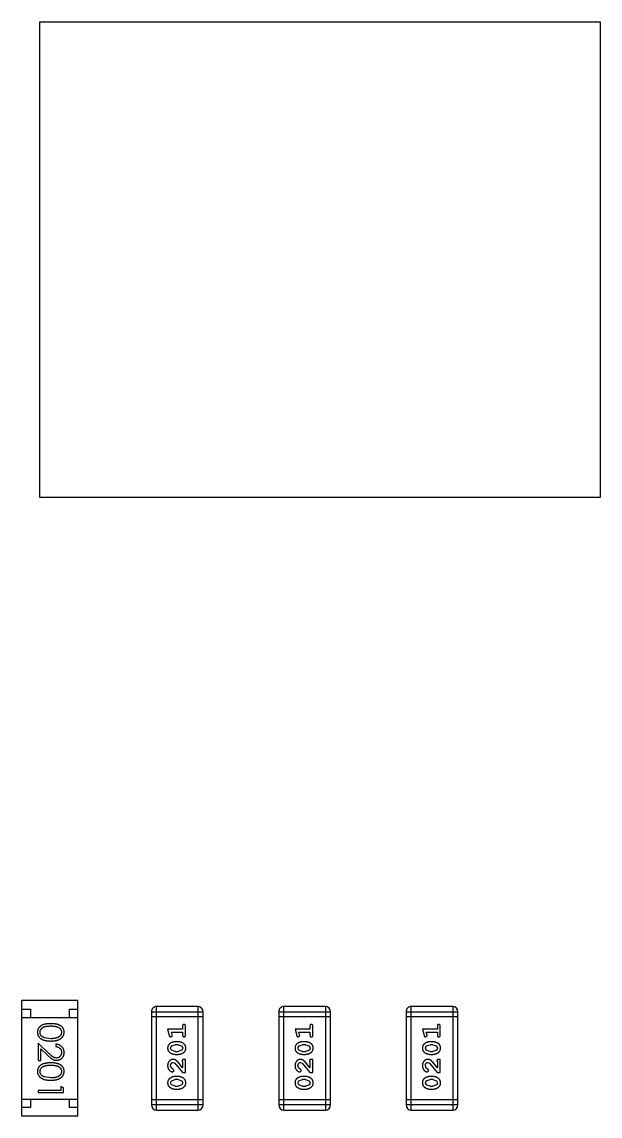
# Model space of a CAD drawing. Header units: inches. Extents: x -13 to 240, y -18 to 126.
# Drawn here: x 206.21 to 209.62, y 36.83 to 43.27 of the extents above; entities that cross this region are included whole.
import ezdxf

# ---------------------------------------------------------------- set-up
doc = ezdxf.new("R2010")
doc.units = ezdxf.units.IN
doc.header["$LTSCALE"] = 1.21
doc.header["$MEASUREMENT"] = 0
doc.layers.get('0').update_dxf_attribs({"linetype": 'CONTINUOUS'})

msp = doc.modelspace()

# ---------------------------------------------------------------- linework, layer by layer
at = {"color": 7, "linetype": 'Continuous'}
for p, q in [((206.3164, 40.4664), (206.3164, 43.2664)), ((206.3164, 43.2664), (209.6164, 43.2664)), ((209.6164, 43.2664), (209.6164, 40.4664)), ((209.6164, 40.4664), (206.3164, 40.4664)), ((206.5415, 37.5064), (206.2115, 37.5064)), ((206.2115, 36.8264), (206.2115, 37.5064)), ((206.5415, 36.8264), (206.5415, 37.5064)), ((206.2115, 37.4564), (206.2615, 37.4564)), ((206.2615, 37.4564), (206.2615, 37.4064)), ((206.4915, 37.4564), (206.5415, 37.4564)), ((206.4915, 37.4064), (206.4915, 37.4564)), ((206.9741, 37.4407), (207.2789, 37.4407)), ((206.9741, 37.4407), (206.9741, 36.8921)), ((207.2484, 37.4712), (207.0046, 37.4712)), ((207.0046, 36.8616), (207.0046, 37.4712)), ((207.2484, 37.4712), (207.2484, 36.8616)), ((207.2789, 36.8921), (207.2789, 37.4407)), ((207.7241, 37.4407), (208.0289, 37.4407)), ((207.7241, 37.4407), (207.7241, 36.8921)), ((207.9984, 37.4712), (207.7546, 37.4712)), ((207.7546, 36.8616), (207.7546, 37.4712)), ((207.9984, 37.4712), (207.9984, 36.8616)), ((208.0289, 36.8921), (208.0289, 37.4407)), ((208.4741, 37.4407), (208.7789, 37.4407)), ((208.4741, 37.4407), (208.4741, 36.8921)), ((208.7484, 37.4712), (208.5046, 37.4712)), ((208.5046, 36.8616), (208.5046, 37.4712)), ((208.7484, 37.4712), (208.7484, 36.8616)), ((208.7789, 36.8921), (208.7789, 37.4407)), ((206.2115, 37.4064), (206.5415, 37.4064)), ((207.2789, 37.4102), (206.9741, 37.4102)), ((207.1579, 37.3552), (207.1579, 37.3379)), ((207.1752, 37.3033), (207.1752, 37.3552)), ((208.0289, 37.4102), (207.7241, 37.4102)), ((207.9079, 37.3552), (207.9079, 37.3379)), ((207.9252, 37.3033), (207.9252, 37.3552)), ((208.7789, 37.4102), (208.4741, 37.4102)), ((208.6579, 37.3552), (208.6579, 37.3379)), ((208.6752, 37.3033), (208.6752, 37.3552)), ((207.1579, 37.3379), (207.0698, 37.3379)), ((207.0698, 37.3379), (207.0797, 37.3013)), ((207.0889, 37.2923), (207.0982, 37.3002)), ((207.093, 37.3206), (207.1579, 37.3206)), ((207.0971, 37.3056), (207.093, 37.3206)), ((207.0982, 37.3002), (207.0971, 37.3056)), ((207.1579, 37.3206), (207.1579, 37.3033)), ((207.9079, 37.3379), (207.8198, 37.3379)), ((207.8198, 37.3379), (207.8297, 37.3013)), ((207.8389, 37.2923), (207.8482, 37.3002)), ((207.843, 37.3206), (207.9079, 37.3206)), ((207.8471, 37.3056), (207.843, 37.3206)), ((207.8482, 37.3002), (207.8471, 37.3056)), ((207.9079, 37.3206), (207.9079, 37.3033)), ((208.6579, 37.3379), (208.5698, 37.3379)), ((208.5698, 37.3379), (208.5797, 37.3013)), ((208.5889, 37.2923), (208.5982, 37.3002)), ((208.593, 37.3206), (208.6579, 37.3206)), ((208.5971, 37.3056), (208.593, 37.3206)), ((208.5982, 37.3002), (208.5971, 37.3056)), ((208.6579, 37.3206), (208.6579, 37.3033)), ((206.3068, 37.255), (206.3068, 37.1531)), ((206.3689, 37.1968), (206.3068, 37.255)), ((206.3818, 37.2819), (206.3441, 37.2876)), ((206.4106, 37.2492), (206.4106, 37.2358)), ((207.0872, 37.2269), (207.0924, 37.2391)), ((207.093, 37.2146), (207.0872, 37.2269)), ((207.0924, 37.2391), (207.1147, 37.2466)), ((207.1322, 37.2639), (207.1145, 37.2639)), ((207.1319, 37.2466), (207.1147, 37.2466)), ((207.1319, 37.2466), (207.1537, 37.2394)), ((207.1537, 37.2394), (207.1595, 37.2271)), ((207.1595, 37.2271), (207.1542, 37.215)), ((207.8372, 37.2269), (207.8424, 37.2391)), ((207.843, 37.2146), (207.8372, 37.2269)), ((207.8424, 37.2391), (207.8647, 37.2466)), ((207.8822, 37.2639), (207.8645, 37.2639)), ((207.8819, 37.2466), (207.8647, 37.2466)), ((207.8819, 37.2466), (207.9037, 37.2394)), ((207.9037, 37.2394), (207.9095, 37.2271)), ((207.9095, 37.2271), (207.9042, 37.215)), ((208.5872, 37.2269), (208.5924, 37.2391)), ((208.593, 37.2146), (208.5872, 37.2269)), ((208.5924, 37.2391), (208.6147, 37.2466)), ((208.6322, 37.2639), (208.6145, 37.2639)), ((208.6319, 37.2466), (208.6147, 37.2466)), ((208.6319, 37.2466), (208.6537, 37.2394)), ((208.6537, 37.2394), (208.6595, 37.2271)), ((208.6595, 37.2271), (208.6542, 37.215)), ((206.3222, 37.1531), (206.3222, 37.2229)), ((206.3222, 37.2229), (206.3622, 37.1853)), ((207.1147, 37.2073), (207.093, 37.2146)), ((207.1145, 37.19), (207.1322, 37.19)), ((207.1147, 37.2073), (207.1319, 37.2073)), ((207.1542, 37.215), (207.1319, 37.2073)), ((207.1752, 37.1601), (207.1674, 37.1601)), ((207.1752, 37.083), (207.1752, 37.1601)), ((207.8647, 37.2073), (207.843, 37.2146)), ((207.8645, 37.19), (207.8822, 37.19)), ((207.8647, 37.2073), (207.8819, 37.2073)), ((207.9042, 37.215), (207.8819, 37.2073)), ((207.9252, 37.1601), (207.9174, 37.1601)), ((207.9252, 37.083), (207.9252, 37.1601)), ((208.6147, 37.2073), (208.593, 37.2146)), ((208.6145, 37.19), (208.6322, 37.19)), ((208.6147, 37.2073), (208.6319, 37.2073)), ((208.6542, 37.215), (208.6319, 37.2073)), ((208.6752, 37.1601), (208.6674, 37.1601)), ((208.6752, 37.083), (208.6752, 37.1601)), ((206.3068, 37.1531), (206.3222, 37.1531)), ((207.0925, 37.1084), (207.0872, 37.1233)), ((207.101, 37.1035), (207.0925, 37.1084)), ((207.0992, 37.0862), (207.1076, 37.095)), ((207.1076, 37.095), (207.101, 37.1035)), ((207.1017, 37.1428), (207.1114, 37.138)), ((207.1114, 37.138), (207.1564, 37.083)), ((207.1579, 37.1098), (207.1309, 37.1434)), ((207.1548, 37.1515), (207.1579, 37.146)), ((207.1579, 37.146), (207.1579, 37.1098)), ((207.8425, 37.1084), (207.8372, 37.1233)), ((207.851, 37.1035), (207.8425, 37.1084)), ((207.8492, 37.0862), (207.8576, 37.095)), ((207.8576, 37.095), (207.851, 37.1035)), ((207.8517, 37.1428), (207.8614, 37.138)), ((207.8614, 37.138), (207.9064, 37.083)), ((207.9079, 37.1098), (207.8809, 37.1434)), ((207.9048, 37.1515), (207.9079, 37.146)), ((207.9079, 37.146), (207.9079, 37.1098)), ((208.5925, 37.1084), (208.5872, 37.1233)), ((208.601, 37.1035), (208.5925, 37.1084)), ((208.5992, 37.0862), (208.6076, 37.095)), ((208.6076, 37.095), (208.601, 37.1035)), ((208.6017, 37.1428), (208.6114, 37.138)), ((208.6114, 37.138), (208.6564, 37.083)), ((208.6579, 37.1098), (208.6309, 37.1434)), ((208.6548, 37.1515), (208.6579, 37.146)), ((208.6579, 37.146), (208.6579, 37.1098)), ((206.3818, 37.0511), (206.3441, 37.0568)), ((207.0872, 37.0224), (207.0924, 37.0346)), ((207.0924, 37.0346), (207.1147, 37.0421)), ((207.1322, 37.0594), (207.1145, 37.0594)), ((207.1319, 37.0421), (207.1147, 37.0421)), ((207.1319, 37.0421), (207.1537, 37.0349)), ((207.1537, 37.0349), (207.1595, 37.0226)), ((207.1564, 37.083), (207.1752, 37.083)), ((207.8372, 37.0224), (207.8424, 37.0346)), ((207.8424, 37.0346), (207.8647, 37.0421)), ((207.8822, 37.0594), (207.8645, 37.0594)), ((207.8819, 37.0421), (207.8647, 37.0421)), ((207.8819, 37.0421), (207.9037, 37.0349)), ((207.9037, 37.0349), (207.9095, 37.0226)), ((207.9064, 37.083), (207.9252, 37.083)), ((208.5872, 37.0224), (208.5924, 37.0346)), ((208.5924, 37.0346), (208.6147, 37.0421)), ((208.6322, 37.0594), (208.6145, 37.0594)), ((208.6319, 37.0421), (208.6147, 37.0421)), ((208.6319, 37.0421), (208.6537, 37.0349)), ((208.6537, 37.0349), (208.6595, 37.0226)), ((208.6564, 37.083), (208.6752, 37.083)), ((206.4414, 36.9781), (206.3068, 36.9781)), ((206.3068, 36.9781), (206.3068, 36.9646)), ((206.4414, 37.0011), (206.4414, 36.9781)), ((206.4568, 36.9923), (206.4414, 37.0011)), ((206.4568, 36.9646), (206.4568, 36.9923)), ((207.093, 37.0101), (207.0872, 37.0224)), ((207.1147, 37.0028), (207.093, 37.0101)), ((207.1145, 36.9855), (207.1322, 36.9855)), ((207.1147, 37.0028), (207.1319, 37.0028)), ((207.1542, 37.0104), (207.1319, 37.0028)), ((207.1595, 37.0226), (207.1542, 37.0104)), ((207.843, 37.0101), (207.8372, 37.0224)), ((207.8647, 37.0028), (207.843, 37.0101)), ((207.8645, 36.9855), (207.8822, 36.9855)), ((207.8647, 37.0028), (207.8819, 37.0028)), ((207.9042, 37.0104), (207.8819, 37.0028)), ((207.9095, 37.0226), (207.9042, 37.0104)), ((208.593, 37.0101), (208.5872, 37.0224)), ((208.6147, 37.0028), (208.593, 37.0101)), ((208.6145, 36.9855), (208.6322, 36.9855)), ((208.6147, 37.0028), (208.6319, 37.0028)), ((208.6542, 37.0104), (208.6319, 37.0028)), ((208.6595, 37.0226), (208.6542, 37.0104)), ((206.2115, 36.9264), (206.5415, 36.9264)), ((206.2615, 36.9264), (206.2615, 36.8764)), ((206.3068, 36.9646), (206.4568, 36.9646)), ((206.4915, 36.8764), (206.4915, 36.9264)), ((207.2789, 36.9226), (206.9741, 36.9226)), ((208.0289, 36.9226), (207.7241, 36.9226)), ((208.7789, 36.9226), (208.4741, 36.9226)), ((206.2615, 36.8764), (206.2115, 36.8764)), ((206.5415, 36.8764), (206.4915, 36.8764)), ((207.2789, 36.8921), (206.9741, 36.8921)), ((207.0046, 36.8616), (207.2484, 36.8616)), ((208.0289, 36.8921), (207.7241, 36.8921)), ((207.7546, 36.8616), (207.9984, 36.8616)), ((208.7789, 36.8921), (208.4741, 36.8921)), ((208.5046, 36.8616), (208.7484, 36.8616)), ((206.5415, 36.8264), (206.2115, 36.8264))]:
    msp.add_line(p, q, dxfattribs=at)
for centre, start, end in [((207.0046, 37.4407), 90.00001, 180.00001), ((207.2484, 37.4407), 0.00001, 90.00001), ((207.7546, 37.4407), 90.00001, 180.00001), ((207.9984, 37.4407), 0.00001, 90.00001), ((208.5046, 37.4407), 90.00001, 180.00001), ((208.7484, 37.4407), 0.00001, 90.00001), ((207.0046, 36.8921), 180.00001, 270.00001), ((207.2484, 36.8921), 270.00001, 0.00001), ((207.7546, 36.8921), 180.00001, 270.00001), ((207.9984, 36.8921), 270.00001, 0.00001), ((208.5046, 36.8921), 180.00001, 270.00001), ((208.7484, 36.8921), 270.00001, 0.00001)]:
    msp.add_arc(centre, 0.0305, start, end, dxfattribs=at)
for points, knots in [([(206.3817, 37.3704), (206.3793, 37.3704), (206.3747, 37.3703), (206.3679, 37.37), (206.3616, 37.3695), (206.3556, 37.3688), (206.3501, 37.3679), (206.345, 37.3669), (206.3402, 37.3655), (206.3359, 37.364), (206.3319, 37.3623), (206.3282, 37.3605), (206.3247, 37.3584), (206.3215, 37.3563), (206.3185, 37.354), (206.3158, 37.3515), (206.3134, 37.3488), (206.3112, 37.346), (206.3093, 37.3431), (206.3076, 37.3401), (206.3061, 37.337), (206.305, 37.3338), (206.3041, 37.3305), (206.3034, 37.3272), (206.303, 37.3237), (206.303, 37.3214), (206.3029, 37.3202)], [0, 0, 0, 0, 0.068113, 0.132564, 0.193427, 0.250218, 0.303569, 0.353576, 0.400235, 0.443586, 0.484619, 0.524292, 0.56238, 0.599049, 0.63494, 0.669782, 0.704009, 0.737842, 0.771098, 0.803896, 0.836415, 0.868639, 0.900715, 0.933378, 0.966213, 1, 1, 1, 1]), ([(206.3183, 37.3198), (206.3184, 37.3214), (206.3186, 37.3247), (206.3199, 37.3296), (206.322, 37.3343), (206.3243, 37.3381), (206.3266, 37.341), (206.3286, 37.343), (206.3307, 37.3449), (206.333, 37.3467), (206.3355, 37.3483), (206.3382, 37.3498), (206.3411, 37.3511), (206.3443, 37.3524), (206.3477, 37.3535), (206.3514, 37.3544), (206.3556, 37.3551), (206.3601, 37.3558), (206.365, 37.3563), (206.3703, 37.3566), (206.3759, 37.3569), (206.3798, 37.3569), (206.3818, 37.3569)], [0, 0, 0, 0, 0.060034, 0.120278, 0.182348, 0.247919, 0.281641, 0.315701, 0.350322, 0.385703, 0.421819, 0.459196, 0.497866, 0.538301, 0.58121, 0.628183, 0.679403, 0.734699, 0.794074, 0.858416, 0.927049, 1, 1, 1, 1]), ([(206.4606, 37.3202), (206.4606, 37.3214), (206.4606, 37.3237), (206.4602, 37.3272), (206.4595, 37.3306), (206.4586, 37.3338), (206.4574, 37.3371), (206.4559, 37.3402), (206.4542, 37.3432), (206.4523, 37.3462), (206.4501, 37.349), (206.4476, 37.3516), (206.4449, 37.3541), (206.4419, 37.3564), (206.4387, 37.3586), (206.4353, 37.3606), (206.4316, 37.3624), (206.4276, 37.3641), (206.4233, 37.3656), (206.4186, 37.3669), (206.4135, 37.368), (206.408, 37.3688), (206.402, 37.3695), (206.3956, 37.37), (206.3888, 37.3703), (206.3841, 37.3704), (206.3817, 37.3704)], [0, 0, 0, 0, 0.033742, 0.066533, 0.099153, 0.13154, 0.164087, 0.196563, 0.229707, 0.263315, 0.297504, 0.331686, 0.366482, 0.4021, 0.438958, 0.476748, 0.515985, 0.556589, 0.599519, 0.645765, 0.695487, 0.748721, 0.805687, 0.866754, 0.931405, 1, 1, 1, 1]), ([(206.3818, 37.3569), (206.3838, 37.3569), (206.3877, 37.3569), (206.3934, 37.3566), (206.3987, 37.3563), (206.4036, 37.3558), (206.4081, 37.3552), (206.4122, 37.3543), (206.416, 37.3534), (206.4194, 37.3523), (206.4225, 37.3511), (206.4254, 37.3497), (206.4281, 37.3482), (206.4306, 37.3466), (206.4329, 37.3449), (206.4351, 37.343), (206.437, 37.341), (206.4393, 37.3381), (206.4416, 37.3344), (206.4438, 37.3297), (206.445, 37.3248), (206.4452, 37.3214), (206.4453, 37.3198)], [0, 0, 0, 0, 0.073302, 0.142286, 0.206253, 0.266017, 0.321612, 0.372532, 0.419497, 0.462398, 0.502825, 0.541489, 0.579034, 0.615143, 0.650298, 0.684912, 0.718701, 0.752189, 0.817245, 0.879117, 0.939613, 1, 1, 1, 1]), ([(207.1666, 37.3662), (207.166, 37.3662), (207.1648, 37.3661), (207.1631, 37.3656), (207.1616, 37.3648), (207.1603, 37.3636), (207.1592, 37.362), (207.1585, 37.3601), (207.158, 37.3578), (207.158, 37.3561), (207.1579, 37.3552)], [0, 0, 0, 0, 0.11517, 0.223509, 0.328254, 0.438012, 0.553651, 0.682263, 0.830856, 1, 1, 1, 1]), ([(207.1752, 37.3552), (207.1752, 37.3561), (207.1752, 37.3578), (207.1747, 37.3601), (207.174, 37.3621), (207.1729, 37.3636), (207.1716, 37.3648), (207.1701, 37.3656), (207.1684, 37.3661), (207.1672, 37.3662), (207.1666, 37.3662)], [0, 0, 0, 0, 0.169012, 0.317488, 0.445429, 0.560977, 0.67065, 0.776666, 0.88492, 1, 1, 1, 1]), ([(207.9166, 37.3662), (207.916, 37.3662), (207.9148, 37.3661), (207.9131, 37.3656), (207.9116, 37.3648), (207.9103, 37.3636), (207.9092, 37.362), (207.9085, 37.3601), (207.908, 37.3578), (207.908, 37.3561), (207.9079, 37.3552)], [0, 0, 0, 0, 0.11517, 0.223509, 0.328254, 0.438012, 0.553651, 0.682263, 0.830856, 1, 1, 1, 1]), ([(207.9252, 37.3552), (207.9252, 37.3561), (207.9252, 37.3578), (207.9247, 37.3601), (207.924, 37.3621), (207.9229, 37.3636), (207.9216, 37.3648), (207.9201, 37.3656), (207.9184, 37.3661), (207.9172, 37.3662), (207.9166, 37.3662)], [0, 0, 0, 0, 0.169012, 0.317488, 0.445429, 0.560977, 0.67065, 0.776666, 0.88492, 1, 1, 1, 1]), ([(208.6666, 37.3662), (208.666, 37.3662), (208.6648, 37.3661), (208.6631, 37.3656), (208.6616, 37.3648), (208.6603, 37.3636), (208.6592, 37.362), (208.6585, 37.3601), (208.658, 37.3578), (208.658, 37.3561), (208.6579, 37.3552)], [0, 0, 0, 0, 0.11517, 0.223509, 0.328254, 0.438012, 0.553651, 0.682263, 0.830856, 1, 1, 1, 1]), ([(208.6752, 37.3552), (208.6752, 37.3561), (208.6752, 37.3578), (208.6747, 37.3601), (208.674, 37.3621), (208.6729, 37.3636), (208.6716, 37.3648), (208.6701, 37.3656), (208.6684, 37.3661), (208.6672, 37.3662), (208.6666, 37.3662)], [0, 0, 0, 0, 0.169012, 0.317488, 0.445429, 0.560977, 0.67065, 0.776666, 0.88492, 1, 1, 1, 1]), ([(206.3029, 37.3202), (206.303, 37.319), (206.303, 37.3167), (206.3035, 37.3131), (206.3041, 37.3097), (206.305, 37.3064), (206.3063, 37.3031), (206.3077, 37.2999), (206.3094, 37.2968), (206.3114, 37.2938), (206.3137, 37.2909), (206.3162, 37.2882), (206.319, 37.2856), (206.322, 37.2832), (206.3253, 37.2809), (206.3289, 37.2788), (206.3327, 37.2769), (206.3368, 37.2751), (206.3412, 37.2735), (206.3459, 37.2722), (206.351, 37.271), (206.3564, 37.2701), (206.3623, 37.2694), (206.3684, 37.2688), (206.375, 37.2685), (206.3794, 37.2685), (206.3817, 37.2684)], [0, 0, 0, 0, 0.033824, 0.067298, 0.10028, 0.133019, 0.165736, 0.198792, 0.232372, 0.266409, 0.301016, 0.336196, 0.371972, 0.408574, 0.446394, 0.485225, 0.525372, 0.567224, 0.611081, 0.65775, 0.70702, 0.759235, 0.814484, 0.873227, 0.934937, 1, 1, 1, 1]), ([(206.3441, 37.2876), (206.343, 37.288), (206.341, 37.2887), (206.3381, 37.2901), (206.3353, 37.2915), (206.3328, 37.2931), (206.3305, 37.2949), (206.3284, 37.2967), (206.3264, 37.2987), (206.3242, 37.3015), (206.3218, 37.3052), (206.3199, 37.3099), (206.3185, 37.3148), (206.3184, 37.3181), (206.3183, 37.3198)], [0, 0, 0, 0, 0.075949, 0.148549, 0.218996, 0.286119, 0.351826, 0.416074, 0.478265, 0.540325, 0.660405, 0.774606, 0.887187, 1, 1, 1, 1]), ([(206.3817, 37.2684), (206.384, 37.2685), (206.3885, 37.2685), (206.3951, 37.2688), (206.4013, 37.2694), (206.4071, 37.2701), (206.4126, 37.2711), (206.4177, 37.2722), (206.4225, 37.2736), (206.4269, 37.2752), (206.431, 37.2771), (206.4348, 37.279), (206.4384, 37.2811), (206.4417, 37.2833), (206.4447, 37.2857), (206.4475, 37.2883), (206.45, 37.291), (206.4522, 37.2939), (206.4542, 37.2969), (206.4559, 37.3), (206.4574, 37.3031), (206.4586, 37.3064), (206.4595, 37.3097), (206.4602, 37.3131), (206.4606, 37.3167), (206.4606, 37.319), (206.4606, 37.3202)], [0, 0, 0, 0, 0.065278, 0.127205, 0.186168, 0.241675, 0.294115, 0.343609, 0.390387, 0.434463, 0.476646, 0.517002, 0.555936, 0.593716, 0.630057, 0.665601, 0.700745, 0.734917, 0.768681, 0.802087, 0.834849, 0.867433, 0.900138, 0.932806, 0.966212, 1, 1, 1, 1]), ([(206.4453, 37.3198), (206.4452, 37.3181), (206.445, 37.3148), (206.4438, 37.31), (206.4416, 37.3053), (206.4393, 37.3016), (206.437, 37.2987), (206.435, 37.2967), (206.4328, 37.2947), (206.4303, 37.2929), (206.4276, 37.2912), (206.4246, 37.2897), (206.4214, 37.2882), (206.418, 37.2869), (206.4143, 37.2857), (206.4104, 37.2847), (206.4063, 37.2839), (206.4019, 37.2831), (206.3972, 37.2826), (206.3923, 37.2822), (206.3871, 37.282), (206.3836, 37.2819), (206.3818, 37.2819)], [0, 0, 0, 0, 0.059689, 0.119507, 0.181075, 0.246162, 0.279894, 0.314468, 0.350403, 0.387474, 0.426147, 0.466624, 0.508745, 0.553328, 0.600058, 0.649177, 0.700552, 0.754894, 0.811825, 0.871514, 0.934319, 1, 1, 1, 1]), ([(207.0797, 37.3013), (207.08, 37.3005), (207.0805, 37.2989), (207.0813, 37.2968), (207.0822, 37.2952), (207.0832, 37.294), (207.0844, 37.2932), (207.0858, 37.2927), (207.0873, 37.2923), (207.0883, 37.2923), (207.0889, 37.2923)], [0, 0, 0, 0, 0.187321, 0.344927, 0.475328, 0.579604, 0.674244, 0.773631, 0.882025, 1, 1, 1, 1]), ([(207.1579, 37.3033), (207.158, 37.3024), (207.158, 37.3007), (207.1585, 37.2984), (207.1592, 37.2964), (207.1603, 37.2948), (207.1616, 37.2937), (207.1631, 37.2929), (207.1648, 37.2924), (207.166, 37.2923), (207.1666, 37.2923)], [0, 0, 0, 0, 0.169102, 0.317658, 0.446239, 0.563118, 0.671828, 0.776546, 0.884858, 1, 1, 1, 1]), ([(207.1666, 37.2923), (207.1672, 37.2923), (207.1684, 37.2924), (207.1701, 37.2929), (207.1716, 37.2937), (207.1729, 37.2948), (207.174, 37.2964), (207.1747, 37.2984), (207.1752, 37.3007), (207.1752, 37.3024), (207.1752, 37.3033)], [0, 0, 0, 0, 0.115051, 0.223278, 0.329269, 0.437893, 0.554681, 0.682591, 0.83103, 1, 1, 1, 1]), ([(207.8297, 37.3013), (207.83, 37.3005), (207.8305, 37.2989), (207.8313, 37.2968), (207.8322, 37.2952), (207.8332, 37.294), (207.8344, 37.2932), (207.8358, 37.2927), (207.8373, 37.2923), (207.8383, 37.2923), (207.8389, 37.2923)], [0, 0, 0, 0, 0.187321, 0.344927, 0.475328, 0.579604, 0.674244, 0.773631, 0.882025, 1, 1, 1, 1]), ([(207.9079, 37.3033), (207.908, 37.3024), (207.908, 37.3007), (207.9085, 37.2984), (207.9092, 37.2964), (207.9103, 37.2948), (207.9116, 37.2937), (207.9131, 37.2929), (207.9148, 37.2924), (207.916, 37.2923), (207.9166, 37.2923)], [0, 0, 0, 0, 0.169102, 0.317658, 0.446239, 0.563118, 0.671828, 0.776546, 0.884858, 1, 1, 1, 1]), ([(207.9166, 37.2923), (207.9172, 37.2923), (207.9184, 37.2924), (207.9201, 37.2929), (207.9216, 37.2937), (207.9229, 37.2948), (207.924, 37.2964), (207.9247, 37.2984), (207.9252, 37.3007), (207.9252, 37.3024), (207.9252, 37.3033)], [0, 0, 0, 0, 0.115051, 0.223278, 0.329269, 0.437893, 0.554681, 0.682591, 0.83103, 1, 1, 1, 1]), ([(208.5797, 37.3013), (208.58, 37.3005), (208.5805, 37.2989), (208.5813, 37.2968), (208.5822, 37.2952), (208.5832, 37.294), (208.5844, 37.2932), (208.5858, 37.2927), (208.5873, 37.2923), (208.5883, 37.2923), (208.5889, 37.2923)], [0, 0, 0, 0, 0.187321, 0.344927, 0.475328, 0.579604, 0.674244, 0.773631, 0.882025, 1, 1, 1, 1]), ([(208.6579, 37.3033), (208.658, 37.3024), (208.658, 37.3007), (208.6585, 37.2984), (208.6592, 37.2964), (208.6603, 37.2948), (208.6616, 37.2937), (208.6631, 37.2929), (208.6648, 37.2924), (208.666, 37.2923), (208.6666, 37.2923)], [0, 0, 0, 0, 0.169102, 0.317658, 0.446239, 0.563118, 0.671828, 0.776546, 0.884858, 1, 1, 1, 1]), ([(208.6666, 37.2923), (208.6672, 37.2923), (208.6684, 37.2924), (208.6701, 37.2929), (208.6716, 37.2937), (208.6729, 37.2948), (208.674, 37.2964), (208.6747, 37.2984), (208.6752, 37.3007), (208.6752, 37.3024), (208.6752, 37.3033)], [0, 0, 0, 0, 0.115051, 0.223278, 0.329269, 0.437893, 0.554681, 0.682591, 0.83103, 1, 1, 1, 1]), ([(206.4606, 37.2003), (206.4606, 37.202), (206.4605, 37.2053), (206.4599, 37.2101), (206.4587, 37.2147), (206.4572, 37.2192), (206.4552, 37.2234), (206.4528, 37.2274), (206.4499, 37.2312), (206.4466, 37.2348), (206.443, 37.238), (206.4391, 37.2409), (206.435, 37.2433), (206.4306, 37.2454), (206.4259, 37.247), (206.421, 37.2482), (206.4159, 37.249), (206.4124, 37.2491), (206.4106, 37.2492)], [0, 0, 0, 0, 0.06445, 0.126725, 0.187421, 0.247417, 0.306749, 0.366595, 0.427749, 0.490235, 0.553031, 0.614805, 0.676505, 0.738096, 0.801021, 0.864897, 0.931209, 1, 1, 1, 1]), ([(206.4106, 37.2358), (206.412, 37.2356), (206.4146, 37.2354), (206.4184, 37.2346), (206.4219, 37.2337), (206.4252, 37.2325), (206.4283, 37.2309), (206.4312, 37.2292), (206.4338, 37.2272), (206.4362, 37.2249), (206.4383, 37.2225), (206.4402, 37.2199), (206.4418, 37.2171), (206.443, 37.2142), (206.444, 37.2111), (206.4447, 37.2078), (206.4452, 37.2045), (206.4452, 37.2022), (206.4453, 37.201)], [0, 0, 0, 0, 0.073648, 0.143686, 0.210962, 0.275557, 0.338064, 0.399311, 0.4594, 0.51934, 0.579024, 0.637809, 0.695959, 0.754122, 0.813113, 0.873453, 0.935561, 1, 1, 1, 1]), ([(207.1145, 37.2639), (207.1134, 37.2639), (207.1112, 37.2639), (207.1081, 37.2636), (207.1049, 37.2631), (207.1018, 37.2624), (207.0988, 37.2615), (207.0958, 37.2604), (207.0928, 37.2591), (207.0899, 37.2576), (207.0872, 37.256), (207.0846, 37.2543), (207.0823, 37.2527), (207.0802, 37.251), (207.0783, 37.2493), (207.0767, 37.2476), (207.0753, 37.2459), (207.0737, 37.2435), (207.0721, 37.2403), (207.0708, 37.2361), (207.07, 37.2316), (207.0699, 37.2284), (207.0698, 37.2268)], [0, 0, 0, 0, 0.049855, 0.099516, 0.148482, 0.19758, 0.246804, 0.296268, 0.346517, 0.397047, 0.446826, 0.49336, 0.537801, 0.579207, 0.617974, 0.654833, 0.689171, 0.722088, 0.786392, 0.853518, 0.924186, 1, 1, 1, 1]), ([(207.0698, 37.2268), (207.0699, 37.2254), (207.07, 37.2226), (207.0707, 37.2185), (207.0718, 37.2146), (207.0734, 37.2111), (207.0754, 37.2078), (207.078, 37.2047), (207.0809, 37.2019), (207.0843, 37.1995), (207.0879, 37.1973), (207.0916, 37.1953), (207.0953, 37.1937), (207.0991, 37.1924), (207.1028, 37.1913), (207.1067, 37.1906), (207.1106, 37.1901), (207.1132, 37.19), (207.1145, 37.19)], [0, 0, 0, 0, 0.06692, 0.130834, 0.19258, 0.252759, 0.312631, 0.373411, 0.436359, 0.501894, 0.568244, 0.632472, 0.69556, 0.757163, 0.818592, 0.878885, 0.939235, 1, 1, 1, 1]), ([(207.1768, 37.227), (207.1768, 37.2285), (207.1767, 37.2313), (207.176, 37.2354), (207.1749, 37.2392), (207.1733, 37.2428), (207.1713, 37.2461), (207.1687, 37.2492), (207.1658, 37.252), (207.1624, 37.2544), (207.1588, 37.2566), (207.1551, 37.2586), (207.1514, 37.2602), (207.1477, 37.2616), (207.1438, 37.2626), (207.14, 37.2634), (207.1361, 37.2639), (207.1335, 37.2639), (207.1322, 37.2639)], [0, 0, 0, 0, 0.067217, 0.131051, 0.19272, 0.252824, 0.312745, 0.373449, 0.436041, 0.501494, 0.567761, 0.632087, 0.695096, 0.757109, 0.817993, 0.878657, 0.939311, 1, 1, 1, 1]), ([(207.1322, 37.19), (207.1333, 37.19), (207.1354, 37.1901), (207.1386, 37.1904), (207.1417, 37.1909), (207.1448, 37.1916), (207.1479, 37.1924), (207.1508, 37.1936), (207.1538, 37.1948), (207.1567, 37.1963), (207.1594, 37.1979), (207.162, 37.1995), (207.1643, 37.2011), (207.1664, 37.2028), (207.1682, 37.2045), (207.1699, 37.2062), (207.1713, 37.2079), (207.1729, 37.2103), (207.1745, 37.2135), (207.1759, 37.2177), (207.1767, 37.2222), (207.1768, 37.2254), (207.1768, 37.227)], [0, 0, 0, 0, 0.049886, 0.09882, 0.148132, 0.19689, 0.246038, 0.295176, 0.345305, 0.395692, 0.445312, 0.491875, 0.535813, 0.577009, 0.616081, 0.652689, 0.687585, 0.720206, 0.785062, 0.85223, 0.923759, 1, 1, 1, 1]), ([(207.8645, 37.2639), (207.8634, 37.2639), (207.8612, 37.2639), (207.8581, 37.2636), (207.8549, 37.2631), (207.8518, 37.2624), (207.8488, 37.2615), (207.8458, 37.2604), (207.8428, 37.2591), (207.8399, 37.2576), (207.8372, 37.256), (207.8346, 37.2543), (207.8323, 37.2527), (207.8302, 37.251), (207.8283, 37.2493), (207.8267, 37.2476), (207.8253, 37.2459), (207.8237, 37.2435), (207.8221, 37.2403), (207.8208, 37.2361), (207.82, 37.2316), (207.8199, 37.2284), (207.8198, 37.2268)], [0, 0, 0, 0, 0.049855, 0.099516, 0.148482, 0.19758, 0.246804, 0.296268, 0.346517, 0.397047, 0.446826, 0.49336, 0.537801, 0.579207, 0.617974, 0.654833, 0.689171, 0.722088, 0.786392, 0.853518, 0.924186, 1, 1, 1, 1]), ([(207.8198, 37.2268), (207.8199, 37.2254), (207.82, 37.2226), (207.8207, 37.2185), (207.8218, 37.2146), (207.8234, 37.2111), (207.8254, 37.2078), (207.828, 37.2047), (207.8309, 37.2019), (207.8343, 37.1995), (207.8379, 37.1973), (207.8416, 37.1953), (207.8453, 37.1937), (207.8491, 37.1924), (207.8528, 37.1913), (207.8567, 37.1906), (207.8606, 37.1901), (207.8632, 37.19), (207.8645, 37.19)], [0, 0, 0, 0, 0.06692, 0.130834, 0.19258, 0.252759, 0.312631, 0.373411, 0.436359, 0.501894, 0.568244, 0.632472, 0.69556, 0.757163, 0.818592, 0.878885, 0.939235, 1, 1, 1, 1]), ([(207.9268, 37.227), (207.9268, 37.2285), (207.9267, 37.2313), (207.926, 37.2354), (207.9249, 37.2392), (207.9233, 37.2428), (207.9213, 37.2461), (207.9187, 37.2492), (207.9158, 37.252), (207.9124, 37.2544), (207.9088, 37.2566), (207.9051, 37.2586), (207.9014, 37.2602), (207.8977, 37.2616), (207.8938, 37.2626), (207.89, 37.2634), (207.8861, 37.2639), (207.8835, 37.2639), (207.8822, 37.2639)], [0, 0, 0, 0, 0.067217, 0.131051, 0.19272, 0.252824, 0.312745, 0.373449, 0.436041, 0.501494, 0.567761, 0.632087, 0.695096, 0.757109, 0.817993, 0.878657, 0.939311, 1, 1, 1, 1]), ([(207.8822, 37.19), (207.8833, 37.19), (207.8854, 37.1901), (207.8886, 37.1904), (207.8917, 37.1909), (207.8948, 37.1916), (207.8979, 37.1924), (207.9008, 37.1936), (207.9038, 37.1948), (207.9067, 37.1963), (207.9094, 37.1979), (207.912, 37.1995), (207.9143, 37.2011), (207.9164, 37.2028), (207.9182, 37.2045), (207.9199, 37.2062), (207.9213, 37.2079), (207.9229, 37.2103), (207.9245, 37.2135), (207.9259, 37.2177), (207.9267, 37.2222), (207.9268, 37.2254), (207.9268, 37.227)], [0, 0, 0, 0, 0.049886, 0.09882, 0.148132, 0.19689, 0.246038, 0.295176, 0.345305, 0.395692, 0.445312, 0.491875, 0.535813, 0.577009, 0.616081, 0.652689, 0.687585, 0.720206, 0.785062, 0.85223, 0.923759, 1, 1, 1, 1]), ([(208.6145, 37.2639), (208.6134, 37.2639), (208.6112, 37.2639), (208.6081, 37.2636), (208.6049, 37.2631), (208.6018, 37.2624), (208.5988, 37.2615), (208.5958, 37.2604), (208.5928, 37.2591), (208.5899, 37.2576), (208.5872, 37.256), (208.5846, 37.2543), (208.5823, 37.2527), (208.5802, 37.251), (208.5783, 37.2493), (208.5767, 37.2476), (208.5753, 37.2459), (208.5737, 37.2435), (208.5721, 37.2403), (208.5708, 37.2361), (208.57, 37.2316), (208.5699, 37.2284), (208.5698, 37.2268)], [0, 0, 0, 0, 0.049855, 0.099516, 0.148482, 0.19758, 0.246804, 0.296268, 0.346517, 0.397047, 0.446826, 0.49336, 0.537801, 0.579207, 0.617974, 0.654833, 0.689171, 0.722088, 0.786392, 0.853518, 0.924186, 1, 1, 1, 1]), ([(208.5698, 37.2268), (208.5699, 37.2254), (208.57, 37.2226), (208.5707, 37.2185), (208.5718, 37.2146), (208.5734, 37.2111), (208.5754, 37.2078), (208.578, 37.2047), (208.5809, 37.2019), (208.5843, 37.1995), (208.5879, 37.1973), (208.5916, 37.1953), (208.5953, 37.1937), (208.5991, 37.1924), (208.6028, 37.1913), (208.6067, 37.1906), (208.6106, 37.1901), (208.6132, 37.19), (208.6145, 37.19)], [0, 0, 0, 0, 0.06692, 0.130834, 0.19258, 0.252759, 0.312631, 0.373411, 0.436359, 0.501894, 0.568244, 0.632472, 0.69556, 0.757163, 0.818592, 0.878885, 0.939235, 1, 1, 1, 1]), ([(208.6768, 37.227), (208.6768, 37.2285), (208.6767, 37.2313), (208.676, 37.2354), (208.6749, 37.2392), (208.6733, 37.2428), (208.6713, 37.2461), (208.6687, 37.2492), (208.6658, 37.252), (208.6624, 37.2544), (208.6588, 37.2566), (208.6551, 37.2586), (208.6514, 37.2602), (208.6477, 37.2616), (208.6438, 37.2626), (208.64, 37.2634), (208.6361, 37.2639), (208.6335, 37.2639), (208.6322, 37.2639)], [0, 0, 0, 0, 0.067217, 0.131051, 0.19272, 0.252824, 0.312745, 0.373449, 0.436041, 0.501494, 0.567761, 0.632087, 0.695096, 0.757109, 0.817993, 0.878657, 0.939311, 1, 1, 1, 1]), ([(208.6322, 37.19), (208.6333, 37.19), (208.6354, 37.1901), (208.6386, 37.1904), (208.6417, 37.1909), (208.6448, 37.1916), (208.6479, 37.1924), (208.6508, 37.1936), (208.6538, 37.1948), (208.6567, 37.1963), (208.6594, 37.1979), (208.662, 37.1995), (208.6643, 37.2011), (208.6664, 37.2028), (208.6682, 37.2045), (208.6699, 37.2062), (208.6713, 37.2079), (208.6729, 37.2103), (208.6745, 37.2135), (208.6759, 37.2177), (208.6767, 37.2222), (208.6768, 37.2254), (208.6768, 37.227)], [0, 0, 0, 0, 0.049886, 0.09882, 0.148132, 0.19689, 0.246038, 0.295176, 0.345305, 0.395692, 0.445312, 0.491875, 0.535813, 0.577009, 0.616081, 0.652689, 0.687585, 0.720206, 0.785062, 0.85223, 0.923759, 1, 1, 1, 1]), ([(206.3622, 37.1853), (206.3638, 37.1839), (206.3667, 37.1811), (206.3711, 37.1772), (206.3752, 37.1736), (206.3791, 37.1704), (206.3827, 37.1676), (206.3861, 37.1651), (206.3893, 37.163), (206.3931, 37.1607), (206.3978, 37.1584), (206.4037, 37.1564), (206.4098, 37.1552), (206.414, 37.1551), (206.416, 37.155)], [0, 0, 0, 0, 0.09953, 0.192079, 0.277712, 0.357454, 0.429648, 0.495771, 0.555538, 0.608657, 0.707578, 0.804328, 0.901298, 1, 1, 1, 1]), ([(206.4148, 37.1684), (206.4132, 37.1685), (206.41, 37.1686), (206.4052, 37.1697), (206.4005, 37.1714), (206.3967, 37.1734), (206.3936, 37.1754), (206.3909, 37.1773), (206.388, 37.1796), (206.3847, 37.1823), (206.3812, 37.1854), (206.3773, 37.1888), (206.3732, 37.1927), (206.3704, 37.1954), (206.3689, 37.1968)], [0, 0, 0, 0, 0.088014, 0.174976, 0.2638, 0.355443, 0.406413, 0.465519, 0.533076, 0.609353, 0.693899, 0.787171, 0.889197, 1, 1, 1, 1]), ([(206.4453, 37.201), (206.4452, 37.1999), (206.4452, 37.1977), (206.4447, 37.1944), (206.444, 37.1913), (206.4431, 37.1884), (206.4418, 37.1855), (206.4402, 37.1828), (206.4384, 37.1803), (206.4363, 37.1779), (206.434, 37.1757), (206.4316, 37.1737), (206.4291, 37.1721), (206.4265, 37.1707), (206.4237, 37.1697), (206.4208, 37.169), (206.4179, 37.1685), (206.4159, 37.1685), (206.4148, 37.1684)], [0, 0, 0, 0, 0.068027, 0.133505, 0.19695, 0.26027, 0.322741, 0.384982, 0.448465, 0.513424, 0.578224, 0.640011, 0.700094, 0.760067, 0.819012, 0.877878, 0.938035, 1, 1, 1, 1]), ([(206.416, 37.155), (206.4175, 37.155), (206.4205, 37.1551), (206.4248, 37.1557), (206.4289, 37.1567), (206.4329, 37.158), (206.4368, 37.1598), (206.4405, 37.162), (206.444, 37.1645), (206.4474, 37.1675), (206.4505, 37.1707), (206.4532, 37.1742), (206.4555, 37.178), (206.4574, 37.182), (206.4589, 37.1862), (206.4599, 37.1907), (206.4605, 37.1954), (206.4606, 37.1987), (206.4606, 37.2003)], [0, 0, 0, 0, 0.06271, 0.123347, 0.183401, 0.242828, 0.302097, 0.36242, 0.423725, 0.487032, 0.550491, 0.612709, 0.674265, 0.73617, 0.799211, 0.863483, 0.930525, 1, 1, 1, 1]), ([(207.1026, 37.1601), (207.1015, 37.1601), (207.0993, 37.16), (207.0961, 37.1595), (207.093, 37.1587), (207.09, 37.1576), (207.0871, 37.1561), (207.0844, 37.1543), (207.0818, 37.1522), (207.0794, 37.1498), (207.0772, 37.1472), (207.0752, 37.1444), (207.0735, 37.1413), (207.0722, 37.1381), (207.0711, 37.1347), (207.0704, 37.1311), (207.0699, 37.1273), (207.0699, 37.1248), (207.0698, 37.1234)], [0, 0, 0, 0, 0.060981, 0.120256, 0.178148, 0.236115, 0.293993, 0.352864, 0.413358, 0.476056, 0.539296, 0.602396, 0.665116, 0.728325, 0.792919, 0.859317, 0.928302, 1, 1, 1, 1]), ([(207.1309, 37.1434), (207.1301, 37.1442), (207.1286, 37.1459), (207.1264, 37.1483), (207.1243, 37.1504), (207.1223, 37.1523), (207.1205, 37.1539), (207.1187, 37.1552), (207.1171, 37.1564), (207.115, 37.1575), (207.1124, 37.1586), (207.1093, 37.1595), (207.106, 37.16), (207.1037, 37.1601), (207.1026, 37.1601)], [0, 0, 0, 0, 0.103002, 0.197728, 0.285279, 0.365235, 0.437224, 0.502446, 0.560545, 0.611446, 0.707576, 0.80349, 0.900532, 1, 1, 1, 1]), ([(207.1674, 37.1601), (207.1663, 37.1601), (207.1643, 37.1601), (207.1616, 37.1596), (207.1594, 37.1589), (207.1576, 37.1579), (207.1564, 37.1566), (207.1554, 37.155), (207.1549, 37.1533), (207.1548, 37.1521), (207.1548, 37.1515)], [0, 0, 0, 0, 0.1844, 0.34094, 0.473574, 0.586824, 0.690029, 0.789175, 0.890445, 1, 1, 1, 1]), ([(207.8526, 37.1601), (207.8515, 37.1601), (207.8493, 37.16), (207.8461, 37.1595), (207.843, 37.1587), (207.84, 37.1576), (207.8371, 37.1561), (207.8344, 37.1543), (207.8318, 37.1522), (207.8294, 37.1498), (207.8272, 37.1472), (207.8252, 37.1444), (207.8235, 37.1413), (207.8222, 37.1381), (207.8211, 37.1347), (207.8204, 37.1311), (207.8199, 37.1273), (207.8199, 37.1248), (207.8198, 37.1234)], [0, 0, 0, 0, 0.060981, 0.120256, 0.178148, 0.236115, 0.293993, 0.352864, 0.413358, 0.476056, 0.539296, 0.602396, 0.665116, 0.728325, 0.792919, 0.859317, 0.928302, 1, 1, 1, 1]), ([(207.8809, 37.1434), (207.8801, 37.1442), (207.8786, 37.1459), (207.8764, 37.1483), (207.8743, 37.1504), (207.8723, 37.1523), (207.8705, 37.1539), (207.8687, 37.1552), (207.8671, 37.1564), (207.865, 37.1575), (207.8624, 37.1586), (207.8593, 37.1595), (207.856, 37.16), (207.8537, 37.1601), (207.8526, 37.1601)], [0, 0, 0, 0, 0.103002, 0.197728, 0.285279, 0.365235, 0.437224, 0.502446, 0.560545, 0.611446, 0.707576, 0.80349, 0.900532, 1, 1, 1, 1]), ([(207.9174, 37.1601), (207.9163, 37.1601), (207.9143, 37.1601), (207.9116, 37.1596), (207.9094, 37.1589), (207.9076, 37.1579), (207.9064, 37.1566), (207.9054, 37.155), (207.9049, 37.1533), (207.9048, 37.1521), (207.9048, 37.1515)], [0, 0, 0, 0, 0.1844, 0.34094, 0.473574, 0.586824, 0.690029, 0.789175, 0.890445, 1, 1, 1, 1]), ([(208.6026, 37.1601), (208.6015, 37.1601), (208.5993, 37.16), (208.5961, 37.1595), (208.593, 37.1587), (208.59, 37.1576), (208.5871, 37.1561), (208.5844, 37.1543), (208.5818, 37.1522), (208.5794, 37.1498), (208.5772, 37.1472), (208.5752, 37.1444), (208.5735, 37.1413), (208.5722, 37.1381), (208.5711, 37.1347), (208.5704, 37.1311), (208.5699, 37.1273), (208.5699, 37.1248), (208.5698, 37.1234)], [0, 0, 0, 0, 0.060981, 0.120256, 0.178148, 0.236115, 0.293993, 0.352864, 0.413358, 0.476056, 0.539296, 0.602396, 0.665116, 0.728325, 0.792919, 0.859317, 0.928302, 1, 1, 1, 1]), ([(208.6309, 37.1434), (208.6301, 37.1442), (208.6286, 37.1459), (208.6264, 37.1483), (208.6243, 37.1504), (208.6223, 37.1523), (208.6205, 37.1539), (208.6187, 37.1552), (208.6171, 37.1564), (208.615, 37.1575), (208.6124, 37.1586), (208.6093, 37.1595), (208.606, 37.16), (208.6037, 37.1601), (208.6026, 37.1601)], [0, 0, 0, 0, 0.103002, 0.197728, 0.285279, 0.365235, 0.437224, 0.502446, 0.560545, 0.611446, 0.707576, 0.80349, 0.900532, 1, 1, 1, 1]), ([(208.6674, 37.1601), (208.6663, 37.1601), (208.6643, 37.1601), (208.6616, 37.1596), (208.6594, 37.1589), (208.6576, 37.1579), (208.6564, 37.1566), (208.6554, 37.155), (208.6549, 37.1533), (208.6548, 37.1521), (208.6548, 37.1515)], [0, 0, 0, 0, 0.1844, 0.34094, 0.473574, 0.586824, 0.690029, 0.789175, 0.890445, 1, 1, 1, 1]), ([(206.3817, 37.1396), (206.3793, 37.1396), (206.3747, 37.1396), (206.3679, 37.1393), (206.3616, 37.1388), (206.3556, 37.138), (206.3501, 37.1371), (206.345, 37.1361), (206.3402, 37.1348), (206.3359, 37.1332), (206.3319, 37.1315), (206.3282, 37.1297), (206.3247, 37.1277), (206.3215, 37.1255), (206.3185, 37.1232), (206.3158, 37.1207), (206.3134, 37.1181), (206.3112, 37.1153), (206.3093, 37.1124), (206.3076, 37.1093), (206.3061, 37.1063), (206.305, 37.103), (206.3041, 37.0998), (206.3034, 37.0964), (206.303, 37.093), (206.303, 37.0906), (206.3029, 37.0895)], [0, 0, 0, 0, 0.068113, 0.132564, 0.193427, 0.250218, 0.303569, 0.353576, 0.400235, 0.443586, 0.484619, 0.524292, 0.56238, 0.599049, 0.63494, 0.669782, 0.704009, 0.737842, 0.771098, 0.803896, 0.836415, 0.868639, 0.900715, 0.933378, 0.966213, 1, 1, 1, 1]), ([(206.3183, 37.089), (206.3184, 37.0907), (206.3186, 37.094), (206.3199, 37.0988), (206.322, 37.1036), (206.3243, 37.1073), (206.3266, 37.1102), (206.3286, 37.1122), (206.3307, 37.1141), (206.333, 37.1159), (206.3355, 37.1175), (206.3382, 37.119), (206.3411, 37.1204), (206.3443, 37.1216), (206.3477, 37.1227), (206.3514, 37.1236), (206.3556, 37.1244), (206.3601, 37.1251), (206.365, 37.1255), (206.3703, 37.1259), (206.3759, 37.1261), (206.3798, 37.1261), (206.3818, 37.1261)], [0, 0, 0, 0, 0.060034, 0.120278, 0.182348, 0.247919, 0.281641, 0.315701, 0.350322, 0.385703, 0.421819, 0.459196, 0.497866, 0.538301, 0.58121, 0.628183, 0.679403, 0.734699, 0.794074, 0.858416, 0.927049, 1, 1, 1, 1]), ([(206.4606, 37.0895), (206.4606, 37.0906), (206.4606, 37.093), (206.4602, 37.0964), (206.4595, 37.0998), (206.4586, 37.1031), (206.4574, 37.1063), (206.4559, 37.1094), (206.4542, 37.1124), (206.4523, 37.1154), (206.4501, 37.1182), (206.4476, 37.1209), (206.4449, 37.1233), (206.4419, 37.1257), (206.4387, 37.1278), (206.4353, 37.1298), (206.4316, 37.1317), (206.4276, 37.1333), (206.4233, 37.1348), (206.4186, 37.1361), (206.4135, 37.1372), (206.408, 37.1381), (206.402, 37.1388), (206.3956, 37.1393), (206.3888, 37.1396), (206.3841, 37.1396), (206.3817, 37.1396)], [0, 0, 0, 0, 0.033742, 0.066533, 0.099153, 0.13154, 0.164087, 0.196563, 0.229707, 0.263315, 0.297504, 0.331686, 0.366482, 0.4021, 0.438958, 0.476748, 0.515985, 0.556589, 0.599519, 0.645765, 0.695487, 0.748721, 0.805687, 0.866754, 0.931405, 1, 1, 1, 1]), ([(206.3818, 37.1261), (206.3838, 37.1261), (206.3877, 37.1261), (206.3934, 37.1259), (206.3987, 37.1255), (206.4036, 37.125), (206.4081, 37.1244), (206.4122, 37.1236), (206.416, 37.1227), (206.4194, 37.1216), (206.4225, 37.1203), (206.4254, 37.119), (206.4281, 37.1175), (206.4306, 37.1158), (206.4329, 37.1141), (206.4351, 37.1122), (206.437, 37.1102), (206.4393, 37.1073), (206.4416, 37.1036), (206.4438, 37.0989), (206.445, 37.094), (206.4452, 37.0907), (206.4453, 37.089)], [0, 0, 0, 0, 0.073302, 0.142286, 0.206253, 0.266017, 0.321612, 0.372532, 0.419497, 0.462398, 0.502825, 0.541489, 0.579034, 0.615143, 0.650298, 0.684912, 0.718701, 0.752189, 0.817245, 0.879117, 0.939613, 1, 1, 1, 1]), ([(207.0698, 37.1234), (207.0699, 37.1217), (207.07, 37.1184), (207.0709, 37.1134), (207.0723, 37.1087), (207.0743, 37.1042), (207.0767, 37.1001), (207.0796, 37.0964), (207.0828, 37.0933), (207.0864, 37.0908), (207.09, 37.0888), (207.0933, 37.0873), (207.0963, 37.0864), (207.0983, 37.0862), (207.0992, 37.0862)], [0, 0, 0, 0, 0.098286, 0.193983, 0.289056, 0.384352, 0.477435, 0.566197, 0.652355, 0.737986, 0.818188, 0.887401, 0.94802, 1, 1, 1, 1]), ([(207.0872, 37.1233), (207.0872, 37.1247), (207.0873, 37.1274), (207.0881, 37.1312), (207.0895, 37.1346), (207.0914, 37.1375), (207.0937, 37.1398), (207.0962, 37.1416), (207.0989, 37.1426), (207.1007, 37.1427), (207.1017, 37.1428)], [0, 0, 0, 0, 0.156344, 0.299348, 0.4327, 0.561, 0.682299, 0.791883, 0.89611, 1, 1, 1, 1]), ([(207.8198, 37.1234), (207.8199, 37.1217), (207.82, 37.1184), (207.8209, 37.1134), (207.8223, 37.1087), (207.8243, 37.1042), (207.8267, 37.1001), (207.8296, 37.0964), (207.8328, 37.0933), (207.8364, 37.0908), (207.84, 37.0888), (207.8433, 37.0873), (207.8463, 37.0864), (207.8483, 37.0862), (207.8492, 37.0862)], [0, 0, 0, 0, 0.098286, 0.193983, 0.289056, 0.384352, 0.477435, 0.566197, 0.652355, 0.737986, 0.818188, 0.887401, 0.94802, 1, 1, 1, 1]), ([(207.8372, 37.1233), (207.8372, 37.1247), (207.8373, 37.1274), (207.8381, 37.1312), (207.8395, 37.1346), (207.8414, 37.1375), (207.8437, 37.1398), (207.8462, 37.1416), (207.8489, 37.1426), (207.8507, 37.1427), (207.8517, 37.1428)], [0, 0, 0, 0, 0.156344, 0.299348, 0.4327, 0.561, 0.682299, 0.791883, 0.89611, 1, 1, 1, 1]), ([(208.5698, 37.1234), (208.5699, 37.1217), (208.57, 37.1184), (208.5709, 37.1134), (208.5723, 37.1087), (208.5743, 37.1042), (208.5767, 37.1001), (208.5796, 37.0964), (208.5828, 37.0933), (208.5864, 37.0908), (208.59, 37.0888), (208.5933, 37.0873), (208.5963, 37.0864), (208.5983, 37.0862), (208.5992, 37.0862)], [0, 0, 0, 0, 0.098286, 0.193983, 0.289056, 0.384352, 0.477435, 0.566197, 0.652355, 0.737986, 0.818188, 0.887401, 0.94802, 1, 1, 1, 1]), ([(208.5872, 37.1233), (208.5872, 37.1247), (208.5873, 37.1274), (208.5881, 37.1312), (208.5895, 37.1346), (208.5914, 37.1375), (208.5937, 37.1398), (208.5962, 37.1416), (208.5989, 37.1426), (208.6007, 37.1427), (208.6017, 37.1428)], [0, 0, 0, 0, 0.156344, 0.299348, 0.4327, 0.561, 0.682299, 0.791883, 0.89611, 1, 1, 1, 1]), ([(206.3029, 37.0895), (206.303, 37.0883), (206.303, 37.0859), (206.3035, 37.0824), (206.3041, 37.0789), (206.305, 37.0756), (206.3063, 37.0723), (206.3077, 37.0691), (206.3094, 37.066), (206.3114, 37.063), (206.3137, 37.0601), (206.3162, 37.0574), (206.319, 37.0548), (206.322, 37.0524), (206.3253, 37.0501), (206.3289, 37.0481), (206.3327, 37.0461), (206.3368, 37.0444), (206.3412, 37.0428), (206.3459, 37.0414), (206.351, 37.0403), (206.3564, 37.0393), (206.3623, 37.0386), (206.3684, 37.038), (206.375, 37.0378), (206.3794, 37.0377), (206.3817, 37.0377)], [0, 0, 0, 0, 0.033824, 0.067298, 0.10028, 0.133019, 0.165736, 0.198792, 0.232372, 0.266409, 0.301016, 0.336196, 0.371972, 0.408574, 0.446394, 0.485225, 0.525372, 0.567224, 0.611081, 0.65775, 0.70702, 0.759235, 0.814484, 0.873227, 0.934937, 1, 1, 1, 1]), ([(206.3441, 37.0568), (206.343, 37.0572), (206.341, 37.058), (206.3381, 37.0593), (206.3353, 37.0608), (206.3328, 37.0624), (206.3305, 37.0641), (206.3284, 37.066), (206.3264, 37.068), (206.3242, 37.0708), (206.3218, 37.0745), (206.3199, 37.0792), (206.3185, 37.084), (206.3184, 37.0873), (206.3183, 37.089)], [0, 0, 0, 0, 0.075949, 0.148549, 0.218996, 0.286119, 0.351826, 0.416074, 0.478265, 0.540325, 0.660405, 0.774606, 0.887187, 1, 1, 1, 1]), ([(206.3817, 37.0377), (206.384, 37.0377), (206.3885, 37.0378), (206.3951, 37.038), (206.4013, 37.0386), (206.4071, 37.0393), (206.4126, 37.0403), (206.4177, 37.0414), (206.4225, 37.0429), (206.4269, 37.0444), (206.431, 37.0463), (206.4348, 37.0482), (206.4384, 37.0503), (206.4417, 37.0525), (206.4447, 37.055), (206.4475, 37.0575), (206.45, 37.0602), (206.4522, 37.0631), (206.4542, 37.0661), (206.4559, 37.0692), (206.4574, 37.0724), (206.4586, 37.0756), (206.4595, 37.079), (206.4602, 37.0824), (206.4606, 37.0859), (206.4606, 37.0883), (206.4606, 37.0895)], [0, 0, 0, 0, 0.065278, 0.127205, 0.186168, 0.241675, 0.294115, 0.343609, 0.390387, 0.434463, 0.476646, 0.517002, 0.555936, 0.593716, 0.630057, 0.665601, 0.700745, 0.734917, 0.768681, 0.802087, 0.834849, 0.867433, 0.900138, 0.932806, 0.966212, 1, 1, 1, 1]), ([(206.4453, 37.089), (206.4452, 37.0874), (206.445, 37.0841), (206.4438, 37.0792), (206.4416, 37.0746), (206.4393, 37.0708), (206.437, 37.0679), (206.435, 37.0659), (206.4328, 37.0639), (206.4303, 37.0621), (206.4276, 37.0605), (206.4246, 37.0589), (206.4214, 37.0575), (206.418, 37.0561), (206.4143, 37.055), (206.4104, 37.0539), (206.4063, 37.0531), (206.4019, 37.0523), (206.3972, 37.0518), (206.3923, 37.0514), (206.3871, 37.0512), (206.3836, 37.0512), (206.3818, 37.0511)], [0, 0, 0, 0, 0.059689, 0.119507, 0.181075, 0.246162, 0.279894, 0.314468, 0.350403, 0.387474, 0.426147, 0.466624, 0.508745, 0.553328, 0.600058, 0.649177, 0.700552, 0.754894, 0.811825, 0.871514, 0.934319, 1, 1, 1, 1]), ([(207.1145, 37.0594), (207.1134, 37.0594), (207.1112, 37.0594), (207.1081, 37.0591), (207.1049, 37.0585), (207.1018, 37.0579), (207.0988, 37.057), (207.0958, 37.0558), (207.0928, 37.0545), (207.0899, 37.0531), (207.0872, 37.0514), (207.0846, 37.0498), (207.0823, 37.0482), (207.0802, 37.0465), (207.0783, 37.0448), (207.0767, 37.0431), (207.0753, 37.0413), (207.0737, 37.039), (207.0721, 37.0358), (207.0708, 37.0316), (207.07, 37.0271), (207.0699, 37.0239), (207.0698, 37.0223)], [0, 0, 0, 0, 0.049855, 0.099516, 0.148482, 0.19758, 0.246804, 0.296268, 0.346517, 0.397047, 0.446826, 0.49336, 0.537801, 0.579207, 0.617974, 0.654833, 0.689171, 0.722088, 0.786392, 0.853518, 0.924186, 1, 1, 1, 1]), ([(207.1768, 37.0225), (207.1768, 37.024), (207.1767, 37.0268), (207.176, 37.0309), (207.1749, 37.0347), (207.1733, 37.0383), (207.1713, 37.0416), (207.1687, 37.0447), (207.1658, 37.0475), (207.1624, 37.0499), (207.1588, 37.0521), (207.1551, 37.0541), (207.1514, 37.0557), (207.1477, 37.0571), (207.1438, 37.0581), (207.14, 37.0589), (207.1361, 37.0593), (207.1335, 37.0594), (207.1322, 37.0594)], [0, 0, 0, 0, 0.067217, 0.131051, 0.19272, 0.252824, 0.312745, 0.373449, 0.436041, 0.501494, 0.567761, 0.632087, 0.695096, 0.757109, 0.817993, 0.878657, 0.939311, 1, 1, 1, 1]), ([(207.8645, 37.0594), (207.8634, 37.0594), (207.8612, 37.0594), (207.8581, 37.0591), (207.8549, 37.0585), (207.8518, 37.0579), (207.8488, 37.057), (207.8458, 37.0558), (207.8428, 37.0545), (207.8399, 37.0531), (207.8372, 37.0514), (207.8346, 37.0498), (207.8323, 37.0482), (207.8302, 37.0465), (207.8283, 37.0448), (207.8267, 37.0431), (207.8253, 37.0413), (207.8237, 37.039), (207.8221, 37.0358), (207.8208, 37.0316), (207.82, 37.0271), (207.8199, 37.0239), (207.8198, 37.0223)], [0, 0, 0, 0, 0.049855, 0.099516, 0.148482, 0.19758, 0.246804, 0.296268, 0.346517, 0.397047, 0.446826, 0.49336, 0.537801, 0.579207, 0.617974, 0.654833, 0.689171, 0.722088, 0.786392, 0.853518, 0.924186, 1, 1, 1, 1]), ([(207.9268, 37.0225), (207.9268, 37.024), (207.9267, 37.0268), (207.926, 37.0309), (207.9249, 37.0347), (207.9233, 37.0383), (207.9213, 37.0416), (207.9187, 37.0447), (207.9158, 37.0475), (207.9124, 37.0499), (207.9088, 37.0521), (207.9051, 37.0541), (207.9014, 37.0557), (207.8977, 37.0571), (207.8938, 37.0581), (207.89, 37.0589), (207.8861, 37.0593), (207.8835, 37.0594), (207.8822, 37.0594)], [0, 0, 0, 0, 0.067217, 0.131051, 0.19272, 0.252824, 0.312745, 0.373449, 0.436041, 0.501494, 0.567761, 0.632087, 0.695096, 0.757109, 0.817993, 0.878657, 0.939311, 1, 1, 1, 1]), ([(208.6145, 37.0594), (208.6134, 37.0594), (208.6112, 37.0594), (208.6081, 37.0591), (208.6049, 37.0585), (208.6018, 37.0579), (208.5988, 37.057), (208.5958, 37.0558), (208.5928, 37.0545), (208.5899, 37.0531), (208.5872, 37.0514), (208.5846, 37.0498), (208.5823, 37.0482), (208.5802, 37.0465), (208.5783, 37.0448), (208.5767, 37.0431), (208.5753, 37.0413), (208.5737, 37.039), (208.5721, 37.0358), (208.5708, 37.0316), (208.57, 37.0271), (208.5699, 37.0239), (208.5698, 37.0223)], [0, 0, 0, 0, 0.049855, 0.099516, 0.148482, 0.19758, 0.246804, 0.296268, 0.346517, 0.397047, 0.446826, 0.49336, 0.537801, 0.579207, 0.617974, 0.654833, 0.689171, 0.722088, 0.786392, 0.853518, 0.924186, 1, 1, 1, 1]), ([(208.6768, 37.0225), (208.6768, 37.024), (208.6767, 37.0268), (208.676, 37.0309), (208.6749, 37.0347), (208.6733, 37.0383), (208.6713, 37.0416), (208.6687, 37.0447), (208.6658, 37.0475), (208.6624, 37.0499), (208.6588, 37.0521), (208.6551, 37.0541), (208.6514, 37.0557), (208.6477, 37.0571), (208.6438, 37.0581), (208.64, 37.0589), (208.6361, 37.0593), (208.6335, 37.0594), (208.6322, 37.0594)], [0, 0, 0, 0, 0.067217, 0.131051, 0.19272, 0.252824, 0.312745, 0.373449, 0.436041, 0.501494, 0.567761, 0.632087, 0.695096, 0.757109, 0.817993, 0.878657, 0.939311, 1, 1, 1, 1]), ([(207.0698, 37.0223), (207.0699, 37.0209), (207.07, 37.018), (207.0707, 37.014), (207.0718, 37.0101), (207.0734, 37.0065), (207.0754, 37.0033), (207.078, 37.0002), (207.0809, 36.9974), (207.0843, 36.995), (207.0879, 36.9928), (207.0916, 36.9908), (207.0953, 36.9892), (207.0991, 36.9878), (207.1028, 36.9868), (207.1067, 36.986), (207.1106, 36.9856), (207.1132, 36.9855), (207.1145, 36.9855)], [0, 0, 0, 0, 0.06692, 0.130834, 0.19258, 0.252759, 0.312631, 0.373411, 0.436359, 0.501894, 0.568244, 0.632472, 0.69556, 0.757163, 0.818592, 0.878885, 0.939235, 1, 1, 1, 1]), ([(207.1322, 36.9855), (207.1333, 36.9855), (207.1354, 36.9856), (207.1386, 36.9859), (207.1417, 36.9863), (207.1448, 36.987), (207.1479, 36.9879), (207.1508, 36.9891), (207.1538, 36.9903), (207.1567, 36.9918), (207.1594, 36.9934), (207.162, 36.995), (207.1643, 36.9966), (207.1664, 36.9983), (207.1682, 37), (207.1699, 37.0017), (207.1713, 37.0034), (207.1729, 37.0058), (207.1745, 37.0089), (207.1759, 37.0131), (207.1767, 37.0177), (207.1768, 37.0209), (207.1768, 37.0225)], [0, 0, 0, 0, 0.049886, 0.09882, 0.148132, 0.19689, 0.246038, 0.295176, 0.345305, 0.395692, 0.445312, 0.491875, 0.535813, 0.577009, 0.616081, 0.652689, 0.687585, 0.720206, 0.785062, 0.85223, 0.923759, 1, 1, 1, 1]), ([(207.8198, 37.0223), (207.8199, 37.0209), (207.82, 37.018), (207.8207, 37.014), (207.8218, 37.0101), (207.8234, 37.0065), (207.8254, 37.0033), (207.828, 37.0002), (207.8309, 36.9974), (207.8343, 36.995), (207.8379, 36.9928), (207.8416, 36.9908), (207.8453, 36.9892), (207.8491, 36.9878), (207.8528, 36.9868), (207.8567, 36.986), (207.8606, 36.9856), (207.8632, 36.9855), (207.8645, 36.9855)], [0, 0, 0, 0, 0.06692, 0.130834, 0.19258, 0.252759, 0.312631, 0.373411, 0.436359, 0.501894, 0.568244, 0.632472, 0.69556, 0.757163, 0.818592, 0.878885, 0.939235, 1, 1, 1, 1]), ([(207.8822, 36.9855), (207.8833, 36.9855), (207.8854, 36.9856), (207.8886, 36.9859), (207.8917, 36.9863), (207.8948, 36.987), (207.8979, 36.9879), (207.9008, 36.9891), (207.9038, 36.9903), (207.9067, 36.9918), (207.9094, 36.9934), (207.912, 36.995), (207.9143, 36.9966), (207.9164, 36.9983), (207.9182, 37), (207.9199, 37.0017), (207.9213, 37.0034), (207.9229, 37.0058), (207.9245, 37.0089), (207.9259, 37.0131), (207.9267, 37.0177), (207.9268, 37.0209), (207.9268, 37.0225)], [0, 0, 0, 0, 0.049886, 0.09882, 0.148132, 0.19689, 0.246038, 0.295176, 0.345305, 0.395692, 0.445312, 0.491875, 0.535813, 0.577009, 0.616081, 0.652689, 0.687585, 0.720206, 0.785062, 0.85223, 0.923759, 1, 1, 1, 1]), ([(208.5698, 37.0223), (208.5699, 37.0209), (208.57, 37.018), (208.5707, 37.014), (208.5718, 37.0101), (208.5734, 37.0065), (208.5754, 37.0033), (208.578, 37.0002), (208.5809, 36.9974), (208.5843, 36.995), (208.5879, 36.9928), (208.5916, 36.9908), (208.5953, 36.9892), (208.5991, 36.9878), (208.6028, 36.9868), (208.6067, 36.986), (208.6106, 36.9856), (208.6132, 36.9855), (208.6145, 36.9855)], [0, 0, 0, 0, 0.06692, 0.130834, 0.19258, 0.252759, 0.312631, 0.373411, 0.436359, 0.501894, 0.568244, 0.632472, 0.69556, 0.757163, 0.818592, 0.878885, 0.939235, 1, 1, 1, 1]), ([(208.6322, 36.9855), (208.6333, 36.9855), (208.6354, 36.9856), (208.6386, 36.9859), (208.6417, 36.9863), (208.6448, 36.987), (208.6479, 36.9879), (208.6508, 36.9891), (208.6538, 36.9903), (208.6567, 36.9918), (208.6594, 36.9934), (208.662, 36.995), (208.6643, 36.9966), (208.6664, 36.9983), (208.6682, 37), (208.6699, 37.0017), (208.6713, 37.0034), (208.6729, 37.0058), (208.6745, 37.0089), (208.6759, 37.0131), (208.6767, 37.0177), (208.6768, 37.0209), (208.6768, 37.0225)], [0, 0, 0, 0, 0.049886, 0.09882, 0.148132, 0.19689, 0.246038, 0.295176, 0.345305, 0.395692, 0.445312, 0.491875, 0.535813, 0.577009, 0.616081, 0.652689, 0.687585, 0.720206, 0.785062, 0.85223, 0.923759, 1, 1, 1, 1])]:
    msp.add_open_spline(points, degree=3, knots=knots, dxfattribs=at)

doc.saveas('drawing.dxf')
